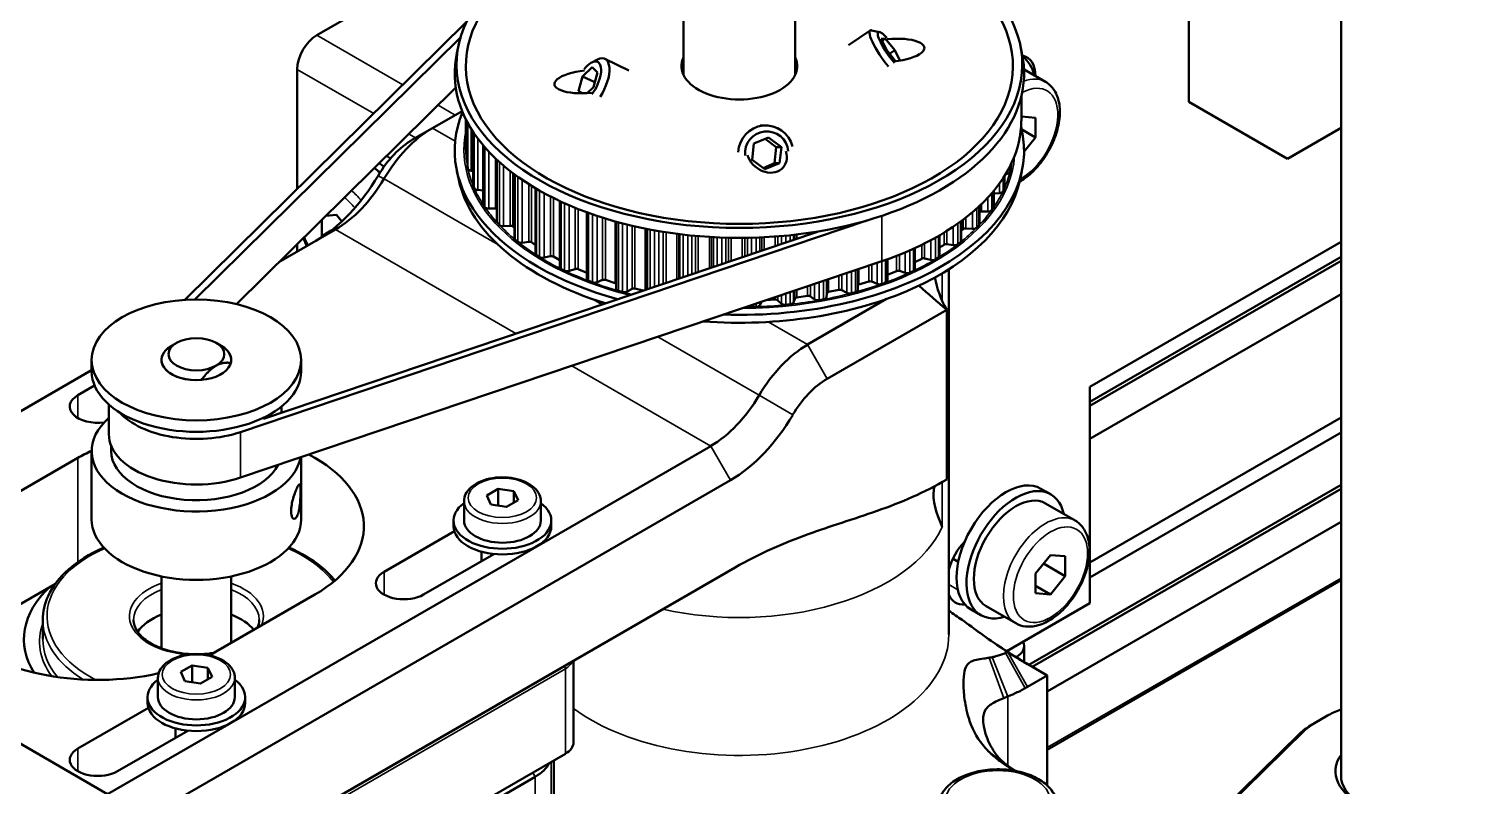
# Model space of a CAD drawing. Header units: millimetres. Extents: x -2015 to 3360, y -4745 to 2376.
# Drawn here: x 1363.9 to 1466.1, y 887.6 to 941.9 of the extents above; entities that cross this region are included whole.
import ezdxf

# ---------------------------------------------------------------- set-up
doc = ezdxf.new("R2010")
doc.units = ezdxf.units.MM
doc.header["$LTSCALE"] = 8
doc.layers.add('Visible (ISO)', color=7, linetype='Continuous', lineweight=50)
doc.layers.add('Visible Narrow (ISO)', color=7, linetype='Continuous', lineweight=35)

msp = doc.modelspace()

# ---------------------------------------------------------------- linework, layer by layer
at = {"layer": 'Visible (ISO)'}
for p, q in [((1410.79, 938.59), (1410.79, 1175.16)), ((1418.79, 938.59), (1418.79, 1174.34)), ((1457.88, 888.36), (1457.88, 1020.19)), ((1446.97, 936.65), (1446.97, 951.35)), ((1384.53, 941.43), (1390.18, 944.69)), ((1375.07, 922.46), (1395.23, 942.36)), ((1375.79, 922.49), (1394.82, 941.26)), ((1422.61, 940.71), (1424.15, 941.77)), ((1424.82, 941.66), (1424.26, 941.78)), ((1424.95, 941.18), (1425.24, 941.19)), ((1425.34, 940.35), (1424.95, 941.18)), ((1425.02, 941.04), (1425.24, 941.19)), ((1425.24, 941.19), (1425.92, 940.36)), ((1394.69, 940.78), (1394.56, 940.14)), ((1425.98, 939.57), (1425.34, 940.35)), ((1425.54, 940.1), (1425.92, 940.36)), ((1425.92, 940.36), (1426.27, 939.61)), ((1434.89, 940.78), (1435.03, 940.14)), ((1383.11, 930.4), (1383.11, 938.98)), ((1403.56, 938.47), (1404.24, 939.15)), ((1404.22, 939.47), (1404.63, 939.68)), ((1404.24, 939.15), (1404.63, 938.77)), ((1406.88, 938.91), (1405.16, 939.74)), ((1436.72, 938.09), (1435.18, 938.97)), ((1403.27, 937.42), (1403.56, 938.47)), ((1403.56, 938.47), (1404.44, 938.06)), ((1404.63, 938.77), (1404.34, 937.72)), ((1378.77, 922.16), (1394.47, 937.66)), ((1403.44, 937.26), (1403.27, 937.42)), ((1403.6, 937.26), (1403.27, 937.42)), ((1404.34, 937.72), (1403.89, 937.27)), ((1434.99, 937.03), (1434.99, 935.3)), ((1392.8, 934.77), (1394.93, 936)), ((1454.04, 932.57), (1446.97, 936.65)), ((1391.39, 933.96), (1392.8, 934.77)), ((1395.2, 933.28), (1395.2, 935.41)), ((1395.31, 935.2), (1395.31, 932.07)), ((1416.29, 934.96), (1416.64, 934.96)), ((1434.99, 935.61), (1436.01, 935.52)), ((1436.01, 935.52), (1436.01, 934.11)), ((1457.88, 934.79), (1454.04, 932.57)), ((1395.72, 934.51), (1395.72, 930.69)), ((1415.83, 933.66), (1416.88, 934.11)), ((1417.43, 933.41), (1416.64, 934.01)), ((1416.88, 934.11), (1417.8, 933.42)), ((1435.02, 934.68), (1436.01, 934.11)), ((1436.01, 934.11), (1435.19, 933.09)), ((1396.43, 933.56), (1396.43, 929.35)), ((1415.7, 932.51), (1415.83, 933.66)), ((1417.3, 932.27), (1417.43, 933.41)), ((1417.43, 933.41), (1417.8, 933.42)), ((1417.8, 933.42), (1417.66, 932.27)), ((1394.69, 931.06), (1394.56, 931.69)), ((1395.72, 931.7), (1395.57, 931.72)), ((1397.42, 932.51), (1397.42, 928.08)), ((1416.61, 931.82), (1415.7, 932.51)), ((1416.49, 931.91), (1417.3, 932.27)), ((1417.66, 932.27), (1416.61, 931.82)), ((1417.3, 932.27), (1417.66, 932.27)), ((1434.23, 931.85), (1434.23, 932.14)), ((1434.89, 931.06), (1435.03, 931.69)), ((1398.68, 931.46), (1398.68, 926.88)), ((1433.77, 930.47), (1433.77, 931.32)), ((1433.96, 931.5), (1433.87, 931.49)), ((1396.43, 930.31), (1396.06, 930.34)), ((1400.19, 930.46), (1400.19, 925.79)), ((1433.02, 929.14), (1433.02, 930.28)), ((1433.42, 930.12), (1433.02, 930.1)), ((1397.32, 929.01), (1396.84, 929.01)), ((1401.92, 929.54), (1401.92, 924.81)), ((1403.86, 928.74), (1403.86, 923.97)), ((1431.98, 927.88), (1431.98, 929.19)), ((1432.59, 928.8), (1432.12, 928.8)), ((1423.93, 928.15), (1379.07, 912.99)), ((1384.88, 927.04), (1384.88, 928.19)), ((1385.18, 928.49), (1385.94, 928.55)), ((1385.94, 928.55), (1386.32, 928.09)), ((1398.38, 927.78), (1397.9, 927.74)), ((1398.68, 927.62), (1398.57, 927.72)), ((1405.96, 928.06), (1405.96, 923.27)), ((1430.68, 926.7), (1430.68, 928.11)), ((1431.49, 927.55), (1431.01, 927.59)), ((1420.38, 927.35), (1380.71, 913.95)), ((1381.81, 925.16), (1385.87, 927.51)), ((1385.55, 927.43), (1384.88, 927.04)), ((1384.93, 926.98), (1384.88, 927.04)), ((1399.7, 926.63), (1399.23, 926.56)), ((1400.19, 926.39), (1399.9, 926.59)), ((1429.13, 925.62), (1429.13, 927.1)), ((1430.82, 927.53), (1430.68, 927.41)), ((1439.89, 916.24), (1457.88, 926.62)), ((1383.11, 925.92), (1383.11, 926.45)), ((1401.26, 925.59), (1400.81, 925.49)), ((1401.92, 925.31), (1401.47, 925.57)), ((1427.36, 924.67), (1427.36, 926.18)), ((1429.45, 926.42), (1429.13, 926.21)), ((1430.11, 926.38), (1429.65, 926.46)), ((1457.88, 925.54), (1439.89, 915.16)), ((1424.99, 925.24), (1379.07, 909.73)), ((1403.03, 924.67), (1402.61, 924.54)), ((1403.86, 924.4), (1403.24, 924.66)), ((1423.28, 923.18), (1423.28, 924.66)), ((1425.4, 923.85), (1425.4, 925.38)), ((1426.04, 924.53), (1425.4, 924.27)), ((1426.67, 924.4), (1426.25, 924.54)), ((1427.85, 925.41), (1427.36, 925.16)), ((1428.5, 925.33), (1428.06, 925.44)), ((1429.79, 898.48), (1429.79, 924.66)), ((1457.88, 925.26), (1439.89, 914.88)), ((1404.99, 923.89), (1404.6, 923.73)), ((1405.89, 923.67), (1405.2, 923.9)), ((1424.05, 923.79), (1423.35, 923.57)), ((1424.65, 923.61), (1424.27, 923.78)), ((1407.1, 923.25), (1406.75, 923.07)), ((1407.9, 923.14), (1407.31, 923.28)), ((1417.36, 922.48), (1416.69, 922.44)), ((1418.76, 922.55), (1418.67, 922.28)), ((1419.68, 922.75), (1418.91, 922.64)), ((1425.33, 922.53), (1419.67, 919.26)), ((1420.18, 922.5), (1419.88, 922.71)), ((1421.05, 922.93), (1421.02, 922.65)), ((1421.92, 923.19), (1421.18, 923.03)), ((1422.48, 922.97), (1422.13, 923.17)), ((1457.88, 922.88), (1439.89, 912.5)), ((1416.4, 922.34), (1416.25, 922.09)), ((1417.8, 922.19), (1417.55, 922.43)), ((1421.08, 916.81), (1429.64, 921.75)), ((1429.64, 921.75), (1429.64, 909.59)), ((1374.49, 919.38), (1374.13, 919.18)), ((1377.32, 919.38), (1377.67, 919.18)), ((1354.93, 909.65), (1368.4, 917.42)), ((1368.4, 917.34), (1368.4, 918.16)), ((1383.4, 917.34), (1383.4, 918.16)), ((1367.42, 915.63), (1368.61, 916.32)), ((1439.89, 900.73), (1439.89, 916.24)), ((1369.63, 914.96), (1369.63, 912.85)), ((1382, 914.39), (1382, 914.82)), ((1457.88, 914.03), (1439.89, 903.65)), ((1457.88, 912.95), (1439.89, 902.57)), ((1368.4, 906.73), (1368.4, 911.63)), ((1412.74, 911.99), (1369.54, 887.05)), ((1369.8, 911.63), (1369.8, 912.02)), ((1383.4, 906.73), (1383.4, 911.19)), ((1360.34, 907.05), (1367.42, 911.14)), ((1369.54, 883.78), (1414.16, 909.54)), ((1457.88, 909.21), (1435.53, 896.31)), ((1396.71, 908.45), (1397.52, 908.92)), ((1397, 907.81), (1396.71, 908.45)), ((1397.52, 908.92), (1398.64, 908.75)), ((1397.52, 907.73), (1397.52, 908.92)), ((1398.64, 908.75), (1398.94, 908.11)), ((1398.64, 908.75), (1398.64, 907.93)), ((1457.88, 908.93), (1435.77, 896.17)), ((1436.38, 908.93), (1437.09, 908.53)), ((1395.07, 908.03), (1395.07, 906.65)), ((1398.12, 907.63), (1397, 907.81)), ((1398.94, 908.11), (1398.12, 907.63)), ((1400.57, 908.03), (1400.57, 906.65)), ((1438.84, 906.65), (1436.72, 907.88)), ((1394.32, 906.24), (1394.32, 906.65)), ((1401.32, 906.24), (1401.32, 906.65)), ((1457.88, 906.55), (1436.84, 894.41)), ((1389.34, 902.97), (1394.38, 905.88)), ((1397.2, 904.25), (1392.16, 901.34)), ((1396.32, 904.41), (1396.32, 903.74)), ((1436.01, 902.86), (1437.07, 904.18)), ((1437.07, 904.18), (1438.13, 904.09)), ((1438.13, 904.09), (1438.13, 902.67)), ((1414.49, 903.29), (1369.54, 877.33)), ((1430.47, 903.69), (1430.09, 903.91)), ((1436.57, 903.57), (1438.13, 902.67)), ((1369.54, 887.05), (1342.67, 902.56)), ((1365.8, 902.12), (1360.34, 898.97)), ((1373.4, 902.64), (1373.4, 897.5)), ((1378.4, 902.64), (1378.4, 897.88)), ((1436.01, 901.45), (1436.01, 902.86)), ((1457.88, 902.37), (1436.84, 890.22)), ((1438.13, 902.67), (1437.07, 901.35)), ((1384.39, 901.34), (1377.32, 897.26)), ((1436.01, 901.97), (1437.07, 901.35)), ((1437.07, 901.35), (1436.01, 901.45)), ((1431.38, 900.27), (1432.09, 899.87)), ((1434.59, 899.29), (1432.47, 900.52)), ((1433.94, 897.29), (1439.89, 900.73)), ((1364.9, 899.54), (1364.9, 898.15)), ((1435.18, 897.66), (1435.18, 896.52)), ((1374.79, 895.8), (1375.6, 896.27)), ((1375.6, 896.27), (1376.72, 896.09)), ((1375.6, 895.07), (1375.6, 896.27)), ((1376.72, 896.09), (1377.02, 895.45)), ((1376.72, 896.09), (1376.72, 895.28)), ((1402.91, 896.6), (1402.91, 890.75)), ((1373.15, 895.38), (1373.15, 893.99)), ((1375.08, 895.15), (1374.79, 895.8)), ((1376.2, 894.98), (1375.08, 895.15)), ((1377.02, 895.45), (1376.2, 894.98)), ((1378.65, 895.38), (1378.65, 893.99)), ((1435.43, 894.73), (1436.84, 895.55)), ((1436.84, 895.55), (1436.32, 895.85)), ((1436.84, 895.55), (1436.84, 887.66)), ((1372.4, 893.58), (1372.4, 893.99)), ((1379.4, 893.58), (1379.4, 893.99)), ((1435.27, 894.64), (1435.43, 894.73)), ((1367.42, 890.32), (1372.46, 893.23)), ((1457.88, 893.09), (1457.83, 893.08)), ((1455.69, 891.97), (1455.97, 892.13)), ((1456.91, 892.67), (1455.97, 892.13)), ((1375.28, 891.59), (1370.24, 888.68)), ((1374.4, 891.76), (1374.4, 891.08)), ((1449.31, 885.88), (1454.92, 891.39)), ((1455.26, 891.6), (1449.57, 886)), ((1402.33, 889.94), (1379.17, 876.57)), ((1401.5, 873.05), (1401.5, 889.46)), ((1434.18, 888.92), (1434.54, 888.71)), ((1434.53, 888.74), (1434.57, 888.71)), ((1381.33, 877.4), (1400.17, 888.28))]:
    msp.add_line(p, q, dxfattribs=at)
for centre, major_axis, ratio, start_param, end_param in [((1414.79, 939.32), (-20.26, 0), 0.57735, 4.911173, 10.79679), ((1414.79, 939.22), (-19.59, 0), 0.57735, 4.917974, 10.789989), ((1384.53, 939.8), (-1, -1.73), 0.57735, 3.926991, 5.497787), ((1425.29, 940.12), (-1.13, 1.65), 0.212438, 6.064035, 8.308423), ((1425.63, 940.35), (-0.89, 1.3), 0.212438, 5.317742, 8.459335), ((1425.63, 940.35), (-2.41, -0.19), 0.336492, 1.647635, 4.789228), ((1414.79, 938.68), (-20.39, 0), 0.57735, 6.158178, 9.549785), ((1404.3, 937.93), (0.86, 1.81), 0.449871, 4.411626, 6.811087), ((1414.79, 939.22), (4.15, 0), 0.57735, 2.87191, 6.552868), ((1433.88, 937.26), (1.5, 2.6), 0.57735, 5.501262, 6.480732), ((1432.47, 935.63), (2.5, 4.33), 0.57735, 5.728374, 6.239405), ((1403.95, 938.1), (2.41, 0.19), 0.336492, 1.647635, 4.789228), ((1403.95, 938.1), (0.68, 1.42), 0.449871, 4.260714, 7.402307), ((1414.79, 933.16), (-20.39, 0), 0.57735, 6.046695, 7.411867), ((1392.8, 929.06), (3.5, 6.06), 0.57735, 0.785398, 1.560592), ((1414.79, 933.16), (20.39, 0), 0.57735, 4.655263, 6.428372), ((1416.68, 932.96), (-0.04, 2), 0.989369, 4.946262, 7.78603), ((1414.79, 935.3), (20.19, 0), 0.57735, 5.241799, 6.283185), ((1391.39, 929.87), (-2.5, -4.33), 0.57735, 3.926991, 4.702184), ((1416.75, 932.97), (-0.03, 1.57), 0.989369, 4.79535, 7.936942), ((1389.12, 928.98), (2.5, -4.33), 0.57735, 2.165933, 2.237985), ((1395.5, 933.28), (-0.3, 0), 0.57735, 0, 0.889433), ((1416.75, 932.97), (1.19, -1), 0.813802, 4.045455, 7.187048), ((1388.42, 928.57), (2.12, -3.68), 0.57735, 2.143355, 2.282047), ((1388.42, 928.57), (2.5, -4.33), 0.57735, 2.09805, 2.190154), ((1395.61, 932.07), (-0.3, 0), 0.57735, 0, 0.107354), ((1414.79, 933.26), (-19.59, 0), 0.57735, 0.107354, 0.123869), ((1395.65, 931.89), (-0.3, 0), 0.57735, 0.123869, 1.312907), ((1414.79, 933.26), (19.59, 0), 0.57735, 6.139212, 6.155726), ((1433.93, 931.85), (0.3, 0), 0.57735, 6.155726, 6.283185), ((1384.46, 934.04), (-4.5, -7.79), 0.57735, 0.785398, 1.560592), ((1385.87, 933.22), (3.5, 6.06), 0.57735, 3.926991, 4.702184), ((1414.79, 932.52), (-20.26, 0), 0.57735, 0.125007, 1.076768), ((1396.02, 930.69), (-0.3, 0), 0.57735, 0, 0.233017), ((1414.79, 933.26), (-19.59, 0), 0.57735, 0.233017, 0.249532), ((1414.79, 932.52), (20.26, 0), 0.57735, 4.583606, 6.158178), ((1433.89, 931.67), (0.3, 0), 0.57735, 4.950173, 6.139212), ((1396.1, 930.51), (-0.3, 0), 0.57735, 0.249532, 1.438571), ((1433.39, 930.3), (0.3, 0), 0.57735, 4.824509, 6.013548), ((1414.79, 933.26), (19.59, 0), 0.57735, 6.013548, 6.030063), ((1433.47, 930.47), (0.3, 0), 0.57735, 6.030063, 6.283185), ((1396.73, 929.35), (-0.3, 0), 0.57735, 0, 0.358681), ((1414.79, 933.26), (-19.59, 0), 0.57735, 0.358681, 0.375196), ((1396.84, 929.18), (-0.3, 0), 0.57735, 0.375196, 1.564234), ((1397.31, 928.89), (0.2, 0), 0.57735, 1.029637, 1.564234), ((1432.11, 928.69), (0.2, 0), 0.57735, 1.557253, 2.286955), ((1432.6, 928.97), (0.3, 0), 0.57735, 4.698846, 5.887884), ((1414.79, 933.26), (19.59, 0), 0.57735, 5.887884, 5.904399), ((1432.72, 929.14), (0.3, 0), 0.57735, 5.904399, 6.283185), ((1397.72, 928.08), (-0.3, 0), 0.57735, 0, 0.484345), ((1414.79, 933.26), (19.59, 0), 0.57735, 3.625937, 3.642452), ((1397.87, 927.91), (0.3, 0), 0.57735, 3.642452, 4.831491), ((1398.4, 927.66), (0.2, 0), 0.57735, 0.555434, 1.689898), ((1430.98, 927.47), (0.2, 0), 0.57735, 1.431589, 2.566053), ((1431.53, 927.72), (0.3, 0), 0.57735, 4.573182, 5.76222), ((1414.79, 933.26), (19.59, 0), 0.57735, 5.76222, 5.778735), ((1431.68, 927.88), (0.3, 0), 0.57735, 5.778735, 6.283185), ((1398.98, 926.88), (-0.3, 0), 0.57735, 0, 0.610009), ((1414.79, 933.26), (19.59, 0), 0.57735, 3.751601, 3.768116), ((1399.16, 926.73), (0.3, 0), 0.57735, 3.768116, 4.957154), ((1399.75, 926.52), (0.2, 0), 0.57735, 0.681098, 1.815562), ((1414.79, 933.26), (19.59, 0), 0.57735, 5.636557, 5.653072), ((1430.38, 926.7), (0.3, 0), 0.57735, 5.653072, 6.283185), ((1400.49, 925.79), (-0.3, 0), 0.57735, 0, 0.735672), ((1414.79, 933.26), (19.59, 0), 0.57735, 3.877265, 3.89378), ((1400.7, 925.65), (0.3, 0), 0.57735, 3.89378, 5.082818), ((1401.33, 925.48), (0.2, 0), 0.57735, 0.806761, 1.941226), ((1428.83, 925.62), (0.3, 0), 0.57735, 5.527408, 6.283185), ((1429.6, 926.35), (0.2, 0), 0.57735, 1.305926, 2.44039), ((1430.19, 926.55), (0.3, 0), 0.57735, 4.447518, 5.636557), ((1402.22, 924.81), (-0.3, 0), 0.57735, 0, 0.861336), ((1414.79, 933.26), (19.59, 0), 0.57735, 4.002929, 4.019443), ((1402.47, 924.69), (0.3, 0), 0.57735, 4.019443, 5.208482), ((1403.12, 924.57), (0.2, 0), 0.57735, 0.932425, 2.066889), ((1426.15, 924.44), (0.2, 0), 0.57735, 1.054598, 2.189062), ((1414.79, 933.26), (19.59, 0), 0.57735, 5.385229, 5.401744), ((1427.06, 924.67), (0.3, 0), 0.57735, 5.401744, 6.283185), ((1427.98, 925.33), (0.2, 0), 0.57735, 1.180262, 2.314726), ((1428.61, 925.49), (0.3, 0), 0.57735, 4.321855, 5.510893), ((1414.79, 933.26), (19.59, 0), 0.57735, 5.510893, 5.527408), ((1404.16, 923.97), (-0.3, 0), 0.57735, 0, 0.987), ((1414.79, 933.26), (19.59, 0), 0.57735, 4.128592, 4.145107), ((1404.42, 923.87), (0.3, 0), 0.57735, 4.145107, 5.334146), ((1405.1, 923.79), (0.2, 0), 0.57735, 1.058089, 2.192553), ((1405.8, 923.57), (0.2, 0), 0.57735, 0.625588, 1.058089), ((1423.45, 923.47), (0.2, 0), 0.57735, 2.063399, 2.609653), ((1424.15, 923.68), (0.2, 0), 0.57735, 0.928935, 2.063399), ((1424.83, 923.75), (0.3, 0), 0.57735, 4.070527, 5.259566), ((1414.79, 933.26), (19.59, 0), 0.57735, 5.259566, 5.27608), ((1425.1, 923.85), (0.3, 0), 0.57735, 5.27608, 6.283185), ((1426.82, 924.55), (0.3, 0), 0.57735, 4.196191, 5.385229), ((1448.68, 925.28), (-20, 0), 0.57735, 0.105404, 0.310618), ((1406.26, 923.27), (-0.3, 0), 0.57735, 0, 1.112663), ((1414.79, 933.26), (19.59, 0), 0.57735, 4.254256, 4.270771), ((1406.55, 923.19), (0.3, 0), 0.57735, 4.270771, 5.459809), ((1407.24, 923.17), (0.2, 0), 0.57735, 1.183753, 2.318217), ((1417.38, 922.37), (0.2, 0), 0.57735, 0.551943, 1.686407), ((1418.96, 922.53), (-0.2, 0), 0.57735, 4.953664, 6.088128), ((1419.73, 922.64), (0.2, 0), 0.57735, 0.677607, 1.812071), ((1420.42, 922.61), (0.3, 0), 0.57735, 3.8192, 5.008238), ((1414.79, 933.26), (19.59, 0), 0.57735, 5.008238, 5.024753), ((1420.72, 922.66), (0.3, 0), 0.57735, 5.024753, 6.213792), ((1421.25, 922.92), (-0.2, 0), 0.57735, 5.079328, 6.213792), ((1422, 923.08), (0.2, 0), 0.57735, 0.803271, 1.937735), ((1422.69, 923.1), (0.3, 0), 0.57735, 3.944863, 5.133902), ((1414.79, 933.26), (19.59, 0), 0.57735, 5.133902, 5.150417), ((1422.98, 923.18), (0.3, 0), 0.57735, 5.150417, 6.283185), ((1415.65, 922.14), (0.3, 0), 0.57735, 3.915379, 4.756911), ((1414.79, 933.26), (19.59, 0), 0.57735, 4.756911, 4.773426), ((1415.97, 922.14), (0.3, 0), 0.57735, 4.773426, 5.962464), ((1418.06, 922.28), (0.3, 0), 0.57735, 3.693536, 4.882575), ((1414.79, 933.26), (19.59, 0), 0.57735, 4.882575, 4.899089), ((1418.37, 922.32), (0.3, 0), 0.57735, 4.899089, 6.088128), ((1375.9, 918.16), (-2.5, 0), 0.57735, 5.497787, 10.210176), ((1375.9, 918.16), (-2.5, 0), 0.57735, 5.497787, 7.995879), ((1375.9, 918.16), (2.5, 0), 0.57735, 6.141288, 7.068583), ((1419.67, 913.54), (-3.5, -6.06), 0.57735, 3.926991, 4.702184), ((1375.9, 917.34), (-7.5, 0), 0.57735, 0, 3.141593), ((1421.08, 912.73), (2.5, 4.33), 0.57735, 0.785398, 1.560592), ((1368.83, 914.81), (-2, 0), 0.57735, 5.497787, 8.094763), ((1412.74, 917.71), (-3.5, -6.06), 0.57735, 0.785398, 1.560592), ((1375.9, 916.12), (-6.27, 0), 0.57735, 0.487546, 2.100207), ((1375.9, 911.63), (-7.5, 0), 0.57735, 5.701931, 9.321082), ((1414.16, 916.89), (4.5, 7.79), 0.57735, 3.926991, 4.702184), ((1375.9, 912.85), (-6.27, 0), 0.57735, 0, 2.100207), ((1375.9, 906.24), (12, 0), 0.57735, 2.24592, 2.356194), ((1375.9, 911.63), (-6.1, 0), 0.57735, 0, 2.856418), ((1375.9, 906.24), (12, 0), 0.57735, 5.497787, 7.11892), ((1433.88, 904.6), (-2.5, -4.33), 0.57735, 3.141593, 6.283185), ((1434.59, 904.2), (-2.5, -4.33), 0.57735, 2.586782, 6.837996), ((1434.59, 904.2), (-2.13, -3.68), 0.57735, 3.141593, 6.283185), ((1397.82, 906.65), (3.5, 0), 0.57735, 2.474646, 6.950132), ((1368.83, 902.16), (-12, 0), 0.57735, 5.497787, 8.226597), ((1375.9, 906.73), (-7.5, 0), 0.57735, 0, 3.141593), ((1397.82, 906.24), (3.5, 0), 0.57735, 3.141593, 6.283185), ((1397.82, 906.65), (2.75, 0), 0.57735, 3.141593, 6.283185), ((1431.76, 903.38), (1.5, 2.6), 0.57735, 1.184823, 1.977223), ((1390.75, 902.16), (-2, 0), 0.57735, 5.497787, 8.63938), ((1375.9, 898.15), (-12.35, 0), 0.57735, 5.737012, 6.627761), ((1431.76, 903.38), (-1.5, -2.6), 0.57735, 5.876759, 6.669158), ((1375.9, 897.75), (-4.5, 0), 0.57735, 5.30142, 5.91794), ((1375.9, 897.75), (4.5, 0), 0.57735, 0.42189, 0.981765), ((1433.18, 897.66), (2, 0), 0.57735, 5.513556, 6.544985), ((1368.83, 902.16), (-12, 0), 0.57735, 2.301068, 2.356194), ((1375.9, 893.99), (3.5, 0), 0.57735, 2.474646, 6.950132), ((1375.9, 893.99), (2.75, 0), 0.57735, 3.141593, 6.283185), ((1375.9, 893.58), (3.5, 0), 0.57735, 3.141593, 6.283185), ((1460.16, 890.79), (-4.6, 0), 0.57735, 5.243739, 5.497787), ((1459.23, 889.92), (5, 0), 0.57735, 2.356194, 2.610243), ((1459.23, 890.25), (-4.6, 0), 0.57735, 5.497787, 5.751836), ((1400.91, 890.75), (2, 0), 0.57735, 5.497787, 6.283185), ((1368.83, 889.5), (-2, 0), 0.57735, 5.497787, 8.63938), ((1462.88, 888.68), (-5.4, 0), 0.57735, 5.895869, 8.504714), ((1397.34, 889.92), (4, 0), 0.57735, 5.497787, 6.003148), ((1462.88, 888.36), (-5, 0), 0.57735, 0, 0.746158)]:
    msp.add_ellipse(centre, major_axis=major_axis, ratio=ratio, start_param=start_param, end_param=end_param, dxfattribs=at)
for centre, major_axis in [((1375.9, 918.16), (7.5, 0)), ((1375.9, 918.57), (2, 0))]:
    msp.add_ellipse(centre, major_axis=major_axis, ratio=0.57735, dxfattribs=at)
for points, knots in [([(1436.72, 938.09), (1436.95, 937.95), (1437.14, 937.77), (1437.47, 937.31), (1437.58, 937.03), (1437.74, 936.38), (1437.76, 936), (1437.7, 935.21), (1437.61, 934.78), (1437.34, 933.94), (1437.15, 933.52), (1436.71, 932.74), (1436.45, 932.36), (1435.87, 931.7), (1435.55, 931.4), (1435.1, 931.07), (1434.98, 930.99), (1434.86, 930.92)], [0.785398, 0.785398, 0.785398, 0.785398, 1.048007, 1.048007, 1.334841, 1.334841, 1.662672, 1.662672, 2.002869, 2.002869, 2.34041, 2.34041, 2.676215, 2.676215, 3.013461, 3.013461, 3.135875, 3.135875, 3.135875, 3.135875]), ([(1383.12, 909.03), (1383.08, 908.94), (1383.03, 908.82), (1382.93, 908.55), (1382.87, 908.39), (1382.79, 908.09), (1382.75, 907.93), (1382.7, 907.61), (1382.68, 907.46), (1382.68, 907.33), (1382.68, 907.2), (1382.7, 907.08), (1382.75, 906.9), (1382.79, 906.83), (1382.87, 906.77), (1382.93, 906.77), (1383.03, 906.83), (1383.08, 906.9), (1383.16, 907.07), (1383.2, 907.19), (1383.27, 907.47), (1383.29, 907.63), (1383.33, 907.94), (1383.34, 908.11), (1383.36, 908.43), (1383.36, 908.59), (1383.36, 908.85), (1383.36, 908.96), (1383.34, 909.14), (1383.33, 909.2), (1383.29, 909.25), (1383.27, 909.25), (1383.2, 909.18), (1383.16, 909.11), (1383.12, 909.03)], [0.5661669, 0.5661669, 0.5661669, 0.5661669, 0.6133468, 0.6133468, 0.6605268, 0.6605268, 0.707708, 0.707708, 0.7548892, 0.7548892, 0.7548892, 0.8020704, 0.8020704, 0.8492516, 0.8492516, 0.8964315, 0.8964315, 0.9436115, 0.9436115, 0.9907914, 0.9907914, 1.0379713, 1.0379713, 1.0851526, 1.0851526, 1.1323338, 1.1323338, 1.179515, 1.179515, 1.2266962, 1.2266962, 1.2738761, 1.2738761, 1.321056, 1.321056, 1.321056, 1.321056]), ([(1395.07, 908.03), (1395.07, 908.21), (1395.11, 908.38), (1395.27, 908.7), (1395.39, 908.86), (1395.7, 909.16), (1395.91, 909.29), (1396.38, 909.51), (1396.64, 909.6), (1397.2, 909.72), (1397.49, 909.75), (1398.08, 909.75), (1398.37, 909.72), (1398.93, 909.62), (1399.2, 909.53), (1399.68, 909.32), (1399.9, 909.18), (1400.25, 908.87), (1400.39, 908.69), (1400.54, 908.35), (1400.57, 908.19), (1400.57, 908.03)], [3.910891, 3.910891, 3.910891, 3.910891, 4.176685, 4.176685, 4.46631, 4.46631, 4.794404, 4.794404, 5.133115, 5.133115, 5.469249, 5.469249, 5.803808, 5.803808, 6.139723, 6.139723, 6.478376, 6.478376, 6.807975, 6.807975, 7.052483, 7.052483, 7.052483, 7.052483]), ([(1429.64, 909.59), (1428.85, 909.13), (1428.03, 908.71), (1426.36, 907.97), (1425.5, 907.64), (1422.96, 906.75), (1421.27, 906.24), (1418.91, 905.38), (1418.02, 905.03), (1416.22, 904.22), (1415.32, 903.76), (1414.49, 903.29)], [0, 0, 0, 0, 0.33509, 0.33509, 0.67018, 0.67018, 1.340361, 1.340361, 1.689708, 1.689708, 2.039056, 2.039056, 2.039056, 2.039056]), ([(1428.79, 909.12), (1428.76, 909.03), (1428.73, 908.94), (1428.59, 908.16), (1428.87, 907.12), (1429.32, 906.2), (1429.32, 906.2), (1429.32, 906.2)], [-1.011927, -1.011927, -1.011927, -1.011927, -0.879101, -0.879101, 0, 0, 0.001732, 0.001732, 0.001732, 0.001732]), ([(1438.84, 906.65), (1439.07, 906.52), (1439.27, 906.33), (1439.59, 905.87), (1439.71, 905.59), (1439.86, 904.95), (1439.88, 904.57), (1439.82, 903.77), (1439.73, 903.35), (1439.46, 902.51), (1439.28, 902.09), (1438.83, 901.3), (1438.57, 900.93), (1437.99, 900.26), (1437.68, 899.97), (1437.01, 899.48), (1436.66, 899.3), (1435.97, 899.07), (1435.62, 899.02), (1435.04, 899.09), (1434.8, 899.17), (1434.59, 899.29)], [0.785398, 0.785398, 0.785398, 0.785398, 1.048007, 1.048007, 1.334841, 1.334841, 1.662672, 1.662672, 2.002869, 2.002869, 2.34041, 2.34041, 2.676215, 2.676215, 3.013461, 3.013461, 3.35361, 3.35361, 3.683582, 3.683582, 3.926991, 3.926991, 3.926991, 3.926991]), ([(1369.26, 904.72), (1369.23, 904.7), (1369.2, 904.69), (1368.23, 904.25), (1367.41, 903.73), (1366.09, 902.57), (1365.59, 901.92), (1365.03, 900.69), (1364.9, 900.12), (1364.9, 899.54)], [7.739831, 7.739831, 7.739831, 7.739831, 7.7509371, 7.7509371, 8.075514, 8.075514, 8.3986702, 8.3986702, 8.6554799, 8.6554799, 8.6554799, 8.6554799]), ([(1385.83, 902.35), (1385.54, 902.7), (1385.2, 903.04), (1384.17, 903.87), (1383.4, 904.33), (1382.54, 904.72)], [5.9509016, 5.9509016, 5.9509016, 5.9509016, 6.1317957, 6.1317957, 6.4295361, 6.4295361, 6.4295361, 6.4295361]), ([(1429.79, 900.19), (1430.12, 899.96), (1430.44, 899.74), (1431.16, 899.23), (1431.65, 898.87), (1432.06, 898.57)], [-7.6027794, -7.6027794, -7.6027794, -7.6027794, -7.4719601, -7.4719601, -7.2927749, -7.2927749, -7.2927749, -7.2927749]), ([(1371.4, 899.54), (1371.4, 899.26), (1371.49, 898.98), (1371.84, 898.46), (1372.08, 898.23), (1372.68, 897.81), (1373.03, 897.63), (1373.82, 897.34), (1374.26, 897.23), (1374.99, 897.12), (1375.27, 897.09), (1375.55, 897.08)], [2.372295, 2.372295, 2.372295, 2.372295, 2.743163, 2.743163, 3.066799, 3.066799, 3.375775, 3.375775, 3.685576, 3.685576, 3.866543, 3.866543, 3.866543, 3.866543]), ([(1432.06, 898.57), (1432.58, 898.2), (1433.09, 897.84), (1433.74, 897.4), (1433.88, 897.31), (1434.01, 897.23)], [1.7583464, 1.7583464, 1.7583464, 1.7583464, 1.9790229, 1.9790229, 2.0361373, 2.0361373, 2.0361373, 2.0361373]), ([(1432.68, 898.13), (1433.29, 897.7), (1433.93, 897.28), (1435.24, 896.47), (1435.91, 896.09), (1436.58, 895.7)], [0, 0, 0, 0, 0.2294445, 0.2294445, 0.4620947, 0.4620947, 0.4620947, 0.4620947]), ([(1373.15, 895.38), (1373.15, 895.55), (1373.19, 895.72), (1373.35, 896.05), (1373.47, 896.21), (1373.78, 896.5), (1373.99, 896.63), (1374.46, 896.86), (1374.72, 896.94), (1375.28, 897.06), (1375.57, 897.09), (1376.16, 897.09), (1376.45, 897.07), (1377.01, 896.96), (1377.28, 896.88), (1377.76, 896.66), (1377.98, 896.53), (1378.33, 896.22), (1378.47, 896.04), (1378.62, 895.69), (1378.65, 895.54), (1378.65, 895.38)], [3.910891, 3.910891, 3.910891, 3.910891, 4.176685, 4.176685, 4.46631, 4.46631, 4.794404, 4.794404, 5.133115, 5.133115, 5.469249, 5.469249, 5.803808, 5.803808, 6.139723, 6.139723, 6.478376, 6.478376, 6.807975, 6.807975, 7.052483, 7.052483, 7.052483, 7.052483]), ([(1433.85, 897.16), (1433.76, 897.12), (1433.66, 897.08), (1433.46, 897.01), (1433.36, 896.98), (1433.26, 896.95), (1433.19, 896.93), (1433.12, 896.91), (1433, 896.88), (1432.94, 896.87), (1432.89, 896.86)], [-2.9816606, -2.9816606, -2.9816606, -2.9816606, -2.9397213, -2.9397213, -2.8977773, -2.8977773, -2.8977773, -2.868591, -2.868591, -2.8450173, -2.8450173, -2.8450173, -2.8450173]), ([(1432.67, 896.82), (1432.54, 896.8), (1432.42, 896.78), (1431.9, 896.7), (1431.6, 896.65), (1431.18, 896.44), (1431.05, 896.29), (1430.9, 895.82), (1430.86, 895.54), (1430.85, 895.2), (1430.84, 894.85), (1430.85, 894.44), (1430.96, 893.51), (1431.06, 893), (1431.43, 891.81), (1431.75, 891.15), (1432.35, 890.41), (1432.49, 890.25), (1432.64, 890.11)], [-5.3642146, -5.3642146, -5.3642146, -5.3642146, -5.3186133, -5.3186133, -5.1519381, -5.1519381, -4.9979446, -4.9979446, -4.8789295, -4.8789295, -4.8789295, -4.7599145, -4.7599145, -4.6216788, -4.6216788, -4.4433824, -4.4433824, -4.3936445, -4.3936445, -4.3936445, -4.3936445]), ([(1432.89, 896.86), (1432.84, 896.85), (1432.8, 896.84), (1432.73, 896.83), (1432.7, 896.82), (1432.67, 896.82)], [-2.84501731, -2.84501731, -2.84501731, -2.84501731, -2.82665404, -2.82665404, -2.81389405, -2.81389405, -2.81389405, -2.81389405]), ([(1433.79, 889.26), (1433.65, 889.38), (1433.52, 889.5), (1432.99, 890.08), (1432.72, 890.58), (1432.42, 891.35), (1432.34, 891.64), (1432.26, 892.11), (1432.25, 892.3), (1432.25, 892.45), (1432.26, 892.61), (1432.28, 892.75), (1432.37, 893.03), (1432.46, 893.18), (1432.79, 893.48), (1433.04, 893.63), (1433.51, 893.84), (1433.62, 893.88), (1433.73, 893.93)], [4.3936445, 4.3936445, 4.3936445, 4.3936445, 4.4433824, 4.4433824, 4.6216788, 4.6216788, 4.7599145, 4.7599145, 4.8789295, 4.8789295, 4.8789295, 4.9979446, 4.9979446, 5.1519381, 5.1519381, 5.3186133, 5.3186133, 5.3642146, 5.3642146, 5.3642146, 5.3642146]), ([(1433.73, 893.93), (1433.77, 893.94), (1433.81, 893.96), (1433.9, 894), (1433.95, 894.02), (1434.01, 894.04)], [2.81389405, 2.81389405, 2.81389405, 2.81389405, 2.82665404, 2.82665404, 2.84501731, 2.84501731, 2.84501731, 2.84501731]), ([(1434.01, 894.04), (1434.08, 894.07), (1434.16, 894.1), (1434.32, 894.17), (1434.41, 894.21), (1434.5, 894.25), (1434.63, 894.31), (1434.76, 894.37), (1435.02, 894.5), (1435.14, 894.57), (1435.27, 894.64)], [2.8450173, 2.8450173, 2.8450173, 2.8450173, 2.868591, 2.868591, 2.8977773, 2.8977773, 2.8977773, 2.9397213, 2.9397213, 2.9816606, 2.9816606, 2.9816606, 2.9816606]), ([(1432.64, 890.11), (1432.66, 890.08), (1432.69, 890.05), (1432.75, 890), (1432.78, 889.97), (1432.81, 889.94)], [-1.05837037, -1.05837037, -1.05837037, -1.05837037, -1.04630734, -1.04630734, -1.03424432, -1.03424432, -1.03424432, -1.03424432]), ([(1432.81, 889.94), (1432.82, 889.93), (1432.84, 889.91), (1432.93, 889.83), (1433, 889.77), (1433.07, 889.71), (1433.15, 889.64), (1433.22, 889.58), (1433.36, 889.47), (1433.44, 889.41), (1433.51, 889.36)], [-1.03424432, -1.03424432, -1.03424432, -1.03424432, -1.02786714, -1.02786714, -0.99736391, -0.99736391, -0.99736391, -0.96686068, -0.96686068, -0.93635745, -0.93635745, -0.93635745, -0.93635745]), ([(1429.05, 886.16), (1429.05, 886.43), (1429.12, 886.69), (1429.35, 887.2), (1429.54, 887.44), (1430.02, 887.9), (1430.34, 888.11), (1431.06, 888.45), (1431.47, 888.59), (1432.33, 888.77), (1432.79, 888.82), (1433.69, 888.83), (1434.15, 888.79), (1435.01, 888.62), (1435.43, 888.5), (1436.18, 888.16), (1436.51, 887.95), (1437.06, 887.47), (1437.27, 887.19), (1437.5, 886.65), (1437.55, 886.41), (1437.55, 886.16)], [3.910891, 3.910891, 3.910891, 3.910891, 4.173499, 4.173499, 4.460334, 4.460334, 4.788164, 4.788164, 5.128362, 5.128362, 5.465903, 5.465903, 5.801708, 5.801708, 6.138953, 6.138953, 6.479102, 6.479102, 6.809075, 6.809075, 7.052483, 7.052483, 7.052483, 7.052483]), ([(1433.51, 889.36), (1433.62, 889.28), (1433.73, 889.2), (1433.95, 889.05), (1434.07, 888.99), (1434.18, 888.92)], [4.66465252, 4.66465252, 4.66465252, 4.66465252, 4.71216765, 4.71216765, 4.75968277, 4.75968277, 4.75968277, 4.75968277]), ([(1434.01, 889.09), (1433.97, 889.11), (1433.94, 889.14), (1433.86, 889.2), (1433.82, 889.23), (1433.79, 889.26)], [1.03424432, 1.03424432, 1.03424432, 1.03424432, 1.04630734, 1.04630734, 1.05837037, 1.05837037, 1.05837037, 1.05837037]), ([(1434.34, 888.86), (1434.25, 888.92), (1434.16, 888.98), (1434.05, 889.06), (1434.03, 889.07), (1434.01, 889.09)], [0.99959451, 0.99959451, 0.99959451, 0.99959451, 1.02786714, 1.02786714, 1.03424432, 1.03424432, 1.03424432, 1.03424432])]:
    msp.add_open_spline(points, degree=3, knots=knots, dxfattribs=at)
for points in [[(1383.82, 926.32), (1383.72, 926.51), (1383.64, 926.7), (1383.56, 926.89)], [(1429.64, 921.75), (1428.98, 922.32), (1428.31, 922.9), (1427.66, 923.48)], [(1380.27, 898.96), (1380.36, 899.16), (1380.4, 899.35), (1380.4, 899.54)], [(1376.25, 897.08), (1376.56, 897.09), (1376.87, 897.12), (1377.17, 897.17)], [(1434.01, 897.23), (1433.96, 897.2), (1433.91, 897.18), (1433.85, 897.16)], [(1436.32, 895.85), (1435.53, 896.3), (1434.75, 896.76), (1434.01, 897.23)], [(1434.34, 888.86), (1434.43, 888.79), (1434.49, 888.75), (1434.53, 888.74)]]:
    msp.add_open_spline(points, degree=3, dxfattribs=at)
for points, weights in [([(1376.25, 916.73), (1376.84, 917.48), (1377.32, 917.75)], [5.11111111113, 5.74999999999, 5.75]), ([(1377.32, 917.75), (1377.79, 918.02), (1378.38, 917.95)], [5.75, 5.74999999999, 5.11111111113])]:
    msp.add_rational_spline(points, weights, degree=2, dxfattribs=at)
at = {"layer": 'Visible Narrow (ISO)'}
for p, q in [((1390.69, 937.87), (1384.53, 941.43)), ((1383.11, 938.98), (1388.6, 935.81)), ((1394.43, 935.71), (1393.21, 936.41)), ((1394.43, 933.83), (1392.8, 934.77)), ((1395.31, 932.05), (1395.31, 935.19)), ((1395.35, 935.12), (1395.35, 931.87)), ((1395.57, 931.72), (1395.57, 934.74)), ((1391.13, 934.35), (1391.6, 934.08)), ((1395.73, 930.65), (1395.73, 934.49)), ((1395.8, 934.38), (1395.8, 930.47)), ((1396.06, 930.34), (1396.06, 934.03)), ((1396.44, 929.29), (1396.44, 933.53)), ((1396.56, 933.4), (1396.56, 929.12)), ((1396.84, 929.01), (1396.84, 933.09)), ((1397.32, 932.61), (1397.32, 929.01)), ((1397.45, 928), (1397.45, 932.48)), ((1397.6, 932.34), (1397.6, 927.83)), ((1397.9, 927.74), (1397.9, 932.08)), ((1398.38, 931.69), (1398.38, 927.78)), ((1434.18, 931.64), (1434.18, 932.05)), ((1434.23, 932.14), (1434.23, 931.83)), ((1388.91, 931.36), (1389.34, 931.14)), ((1389.34, 931.14), (1397.5, 926.43)), ((1398.57, 927.72), (1398.57, 931.54)), ((1398.73, 926.78), (1398.73, 931.42)), ((1398.92, 931.28), (1398.92, 926.63)), ((1399.23, 926.56), (1399.23, 931.06)), ((1399.7, 930.76), (1399.7, 926.63)), ((1399.9, 926.59), (1399.9, 930.63)), ((1433.42, 930.81), (1433.42, 930.12)), ((1433.68, 930.25), (1433.68, 931.18)), ((1433.76, 931.31), (1433.76, 930.43)), ((1433.96, 931.63), (1433.96, 931.5)), ((1400.27, 925.67), (1400.27, 930.41)), ((1400.48, 930.29), (1400.48, 925.53)), ((1400.81, 925.49), (1400.81, 930.1)), ((1401.26, 929.87), (1401.26, 925.59)), ((1401.47, 925.57), (1401.47, 929.76)), ((1432.59, 929.8), (1432.59, 928.8)), ((1432.88, 928.91), (1432.88, 930.11)), ((1433, 930.26), (1433, 929.08)), ((1402.03, 924.68), (1402.03, 929.49)), ((1402.27, 929.38), (1402.27, 924.56)), ((1402.61, 924.54), (1402.61, 929.23)), ((1403.03, 929.06), (1403.03, 924.67)), ((1403.24, 924.66), (1403.24, 928.97)), ((1403.99, 923.82), (1403.99, 928.69)), ((1404.26, 928.59), (1404.26, 923.72)), ((1431.49, 928.74), (1431.49, 927.55)), ((1431.79, 927.63), (1431.79, 929.01)), ((1431.95, 929.15), (1431.95, 927.8)), ((1432.12, 928.8), (1432.12, 929.31)), ((1404.6, 923.73), (1404.6, 928.48)), ((1404.99, 928.35), (1404.99, 923.89)), ((1405.2, 923.9), (1405.2, 928.28)), ((1405.89, 928.08), (1405.89, 923.67)), ((1406.13, 923.12), (1406.13, 928.02)), ((1406.42, 927.94), (1406.42, 923.04)), ((1406.75, 923.07), (1406.75, 927.86)), ((1407.1, 927.77), (1407.1, 923.25)), ((1407.31, 923.28), (1407.31, 927.72)), ((1408.05, 927.56), (1408.05, 923.19)), ((1424.99, 928.48), (1424.99, 925.24)), ((1430.11, 927.71), (1430.11, 926.38)), ((1430.43, 926.45), (1430.43, 927.93)), ((1430.62, 928.07), (1430.62, 926.6)), ((1430.82, 928.21), (1430.82, 927.53)), ((1431.01, 927.59), (1431.01, 928.36)), ((1385.87, 927.51), (1398.78, 920.05)), ((1408.17, 923.23), (1408.17, 927.54)), ((1408.2, 927.53), (1408.2, 923.24)), ((1408.4, 923.3), (1408.4, 927.5)), ((1408.7, 927.44), (1408.7, 923.41)), ((1409.03, 923.52), (1409.03, 927.38)), ((1409.33, 927.33), (1409.33, 923.62)), ((1409.54, 923.69), (1409.54, 927.3)), ((1410.31, 927.19), (1410.31, 923.95)), ((1410.45, 924), (1410.45, 927.17)), ((1410.53, 927.16), (1410.53, 924.03)), ((1410.77, 924.1), (1410.77, 927.13)), ((1411.09, 927.1), (1411.09, 924.21)), ((1411.39, 924.32), (1411.39, 927.07)), ((1411.65, 927.04), (1411.65, 924.4)), ((1411.85, 924.47), (1411.85, 927.02)), ((1412.64, 926.97), (1412.64, 924.74)), ((1412.8, 924.79), (1412.8, 926.96)), ((1412.94, 926.95), (1412.94, 924.84)), ((1413.2, 924.93), (1413.2, 926.94)), ((1413.53, 926.92), (1413.53, 925.04)), ((1413.82, 925.13), (1413.82, 926.91)), ((1414.02, 926.91), (1414.02, 925.2)), ((1414.2, 925.27), (1414.2, 926.91)), ((1415, 926.9), (1415, 925.53)), ((1415.18, 925.59), (1415.18, 926.9)), ((1415.38, 926.91), (1415.38, 925.66)), ((1415.66, 925.76), (1415.66, 926.91)), ((1415.99, 926.92), (1415.99, 925.87)), ((1416.25, 925.96), (1416.25, 926.93)), ((1416.4, 926.94), (1416.4, 926.01)), ((1416.57, 926.06), (1416.57, 926.95)), ((1417.36, 926.99), (1417.36, 926.33)), ((1417.55, 926.4), (1417.55, 927.01)), ((1417.8, 927.03), (1417.8, 926.48)), ((1418.11, 926.58), (1418.11, 927.06)), ((1418.43, 927.09), (1418.43, 926.69)), ((1418.67, 926.77), (1418.67, 927.12)), ((1418.76, 927.13), (1418.76, 926.8)), ((1418.91, 926.85), (1418.91, 927.14)), ((1419.68, 927.24), (1419.68, 927.12)), ((1419.88, 927.18), (1419.88, 927.27)), ((1420.18, 927.32), (1420.18, 927.29)), ((1428.5, 926.74), (1428.5, 925.33)), ((1428.83, 925.37), (1428.83, 926.92)), ((1429.05, 927.05), (1429.05, 925.5)), ((1429.45, 927.28), (1429.45, 926.42)), ((1429.65, 926.46), (1429.65, 927.41)), ((1426.04, 925.62), (1426.04, 924.53)), ((1426.25, 924.54), (1426.25, 925.71)), ((1426.67, 925.88), (1426.67, 924.4)), ((1427, 924.42), (1427, 926.02)), ((1427.25, 926.13), (1427.25, 924.53)), ((1427.85, 926.41), (1427.85, 925.41)), ((1428.06, 925.44), (1428.06, 926.51)), ((1422.81, 922.94), (1422.81, 924.5)), ((1423.1, 924.6), (1423.1, 923.02)), ((1423.35, 923.57), (1423.35, 924.69)), ((1424.05, 924.93), (1424.05, 923.79)), ((1424.27, 923.78), (1424.27, 925)), ((1424.65, 925.13), (1424.65, 923.61)), ((1424.99, 923.6), (1424.99, 925.24)), ((1425.26, 925.33), (1425.26, 923.7)), ((1419.88, 922.71), (1419.88, 923.52)), ((1420.18, 923.62), (1420.18, 922.5)), ((1420.5, 922.44), (1420.5, 923.73)), ((1420.81, 923.83), (1420.81, 922.5)), ((1421.02, 922.65), (1421.02, 923.9)), ((1421.05, 923.91), (1421.05, 922.93)), ((1421.18, 923.03), (1421.18, 923.95)), ((1421.92, 924.21), (1421.92, 923.19)), ((1422.13, 923.17), (1422.13, 924.28)), ((1422.48, 924.39), (1422.48, 922.97)), ((1429.32, 922.4), (1429.32, 924.36)), ((1404.25, 922.53), (1404.94, 922.13)), ((1417.36, 922.66), (1417.36, 922.48)), ((1417.55, 922.43), (1417.55, 922.73)), ((1417.8, 922.81), (1417.8, 922.19)), ((1418.11, 922.11), (1418.11, 922.92)), ((1418.43, 923.03), (1418.43, 922.15)), ((1418.67, 922.28), (1418.67, 923.11)), ((1418.76, 923.14), (1418.76, 922.55)), ((1418.91, 922.64), (1418.91, 923.19)), ((1419.68, 923.45), (1419.68, 922.75)), ((1415.66, 921.96), (1415.66, 922.09)), ((1415.99, 922.2), (1415.99, 921.97)), ((1416.25, 922.09), (1416.25, 922.29)), ((1419.67, 919.26), (1416.86, 920.88)), ((1408.94, 919.82), (1416.21, 915.63)), ((1419.67, 919.26), (1421.08, 916.81)), ((1402.79, 917.74), (1412.74, 911.99)), ((1367.42, 913.99), (1367.42, 915.63)), ((1416.21, 915.63), (1418.61, 914.22)), ((1379.07, 912.99), (1379.07, 909.73)), ((1412.74, 911.99), (1414.16, 909.54)), ((1367.42, 903.68), (1367.42, 911.14)), ((1429.32, 906.2), (1429.32, 909.4)), ((1389.34, 901.34), (1389.34, 902.97)), ((1429.79, 902.07), (1430.44, 901.69)), ((1457.88, 902.53), (1436.84, 890.39)), ((1435.27, 894.64), (1433.85, 897.16)), ((1435.43, 894.73), (1434.01, 897.23)), ((1402.33, 896.02), (1379.17, 882.65)), ((1402.33, 889.94), (1402.33, 896.02)), ((1433.73, 893.93), (1432.67, 896.82)), ((1432.89, 896.86), (1434.01, 894.04)), ((1434.01, 889.09), (1434.01, 894.04)), ((1454.92, 891.39), (1455.26, 891.6)), ((1367.42, 888.68), (1367.42, 890.32)), ((1432.64, 890.11), (1433.79, 889.26)), ((1434.01, 889.09), (1432.81, 889.94)), ((1401.32, 871.27), (1401.32, 889.35)), ((1433.51, 889.36), (1434.53, 888.74)), ((1400.17, 888.28), (1400, 888.59)), ((1400.17, 869.91), (1400.17, 888.28))]:
    msp.add_line(p, q, dxfattribs=at)
for centre, major_axis, start_param, end_param in [((1434.94, 934.2), (1.88, 3.25), 3.910968, 7.028378), ((1434.59, 934.41), (2.13, 3.68), 0, 0.5931), ((1414.79, 933.25), (-19.73, 0), 6.164445, 7.443837), ((1414.79, 933.26), (-19.59, 0), 6.281418, 6.390539), ((1414.79, 933.25), (19.73, 0), 4.722113, 6.241893), ((1414.79, 933.26), (-19.59, 0), 0.123869, 0.233017), ((1414.79, 933.26), (19.59, 0), 6.155726, 6.201007), ((1414.79, 933.26), (19.59, 0), 6.030063, 6.139212), ((1385.94, 927.14), (1.88, -3.25), 1.840498, 2.139648), ((1386.3, 927.34), (-2.13, 3.68), 5.009661, 5.256048), ((1414.79, 933.26), (-19.59, 0), 0.249532, 0.358681), ((1414.79, 933.26), (19.59, 0), 5.904399, 6.013548), ((1414.79, 933.26), (-19.59, 0), 0.375196, 0.484345), ((1414.79, 933.26), (-19.59, 0), 2.637143, 2.746292), ((1414.79, 933.26), (-19.59, 0), 0.50086, 0.610009), ((1414.79, 933.26), (-19.59, 0), 2.511479, 2.620628), ((1385.94, 927.14), (-1.87, 3.25), 1.300838, 1.476311), ((1414.79, 933.26), (-19.59, 0), 0.626523, 0.735672), ((1414.79, 933.26), (-19.59, 0), 0.752187, 0.861336), ((1414.79, 933.26), (-19.59, 0), 2.385815, 2.494964), ((1414.79, 933.26), (-19.59, 0), 0.877851, 0.987), ((1414.79, 933.26), (-19.59, 0), 2.260152, 2.3693), ((1414.79, 933.26), (-19.59, 0), 1.003514, 1.112663), ((1414.79, 933.26), (-19.59, 0), 2.008824, 2.117973), ((1414.79, 933.26), (-19.59, 0), 2.134488, 2.243637), ((1414.79, 933.26), (-19.59, 0), 1.129178, 1.166786), ((1414.79, 933.26), (-19.59, 0), 1.757497, 1.866646), ((1414.79, 933.26), (-19.59, 0), 1.88316, 1.992309), ((1414.79, 933.26), (-19.59, 0), 1.59461, 1.615318), ((1414.79, 933.26), (-19.59, 0), 1.631833, 1.740982), ((1397.82, 908.03), (-2.75, 0), 0, 3.141593), ((1436.71, 902.97), (2.13, 3.68), 0, 3.141593), ((1414.79, 908.36), (15, 0), 4.338508, 6.030909), ((1375.9, 899.79), (-10.7, 0), 5.375438, 7.113463), ((1375.9, 899.79), (-10.7, 0), 3.551628, 4.04934), ((1375.9, 899.79), (-4.8, 0), 5.260216, 7.714497), ((1375.9, 899.79), (4.8, 0), 6.044637, 7.306155), ((1375.9, 899.54), (-4.5, 0), 5.30142, 6.283185), ((1375.9, 899.54), (4.5, 0), 0, 0.981765), ((1375.9, 897.99), (-11.23, 0), 6.07841, 6.678879), ((1375.9, 899.54), (-11, 0), 0, 0.741492), ((1375.9, 898.15), (-11, 0), 0, 0.443871), ((1414.79, 898.48), (15, 0), 3.798377, 6.283185), ((1375.9, 899.79), (-4.8, 0), 1.710281, 1.80658), ((1402.11, 896.14), (0.15, -0.26), 0.785398, 1.570796), ((1400.91, 896.84), (2, 0), 5.497787, 6.052598), ((1375.9, 895.38), (-2.75, 0), 0, 3.141593), ((1414.79, 893.58), (21, 0), 5.876141, 5.888613)]:
    msp.add_ellipse(centre, major_axis=major_axis, ratio=0.57735, start_param=start_param, end_param=end_param, dxfattribs=at)
for centre, major_axis in [((1397.82, 908.28), (-2.45, 0)), ((1437.07, 902.77), (-1.88, -3.25)), ((1375.9, 895.62), (-2.45, 0)), ((1433.3, 886.57), (3.75, 0))]:
    msp.add_ellipse(centre, major_axis=major_axis, ratio=0.57735, dxfattribs=at)

doc.saveas('drawing.dxf')
